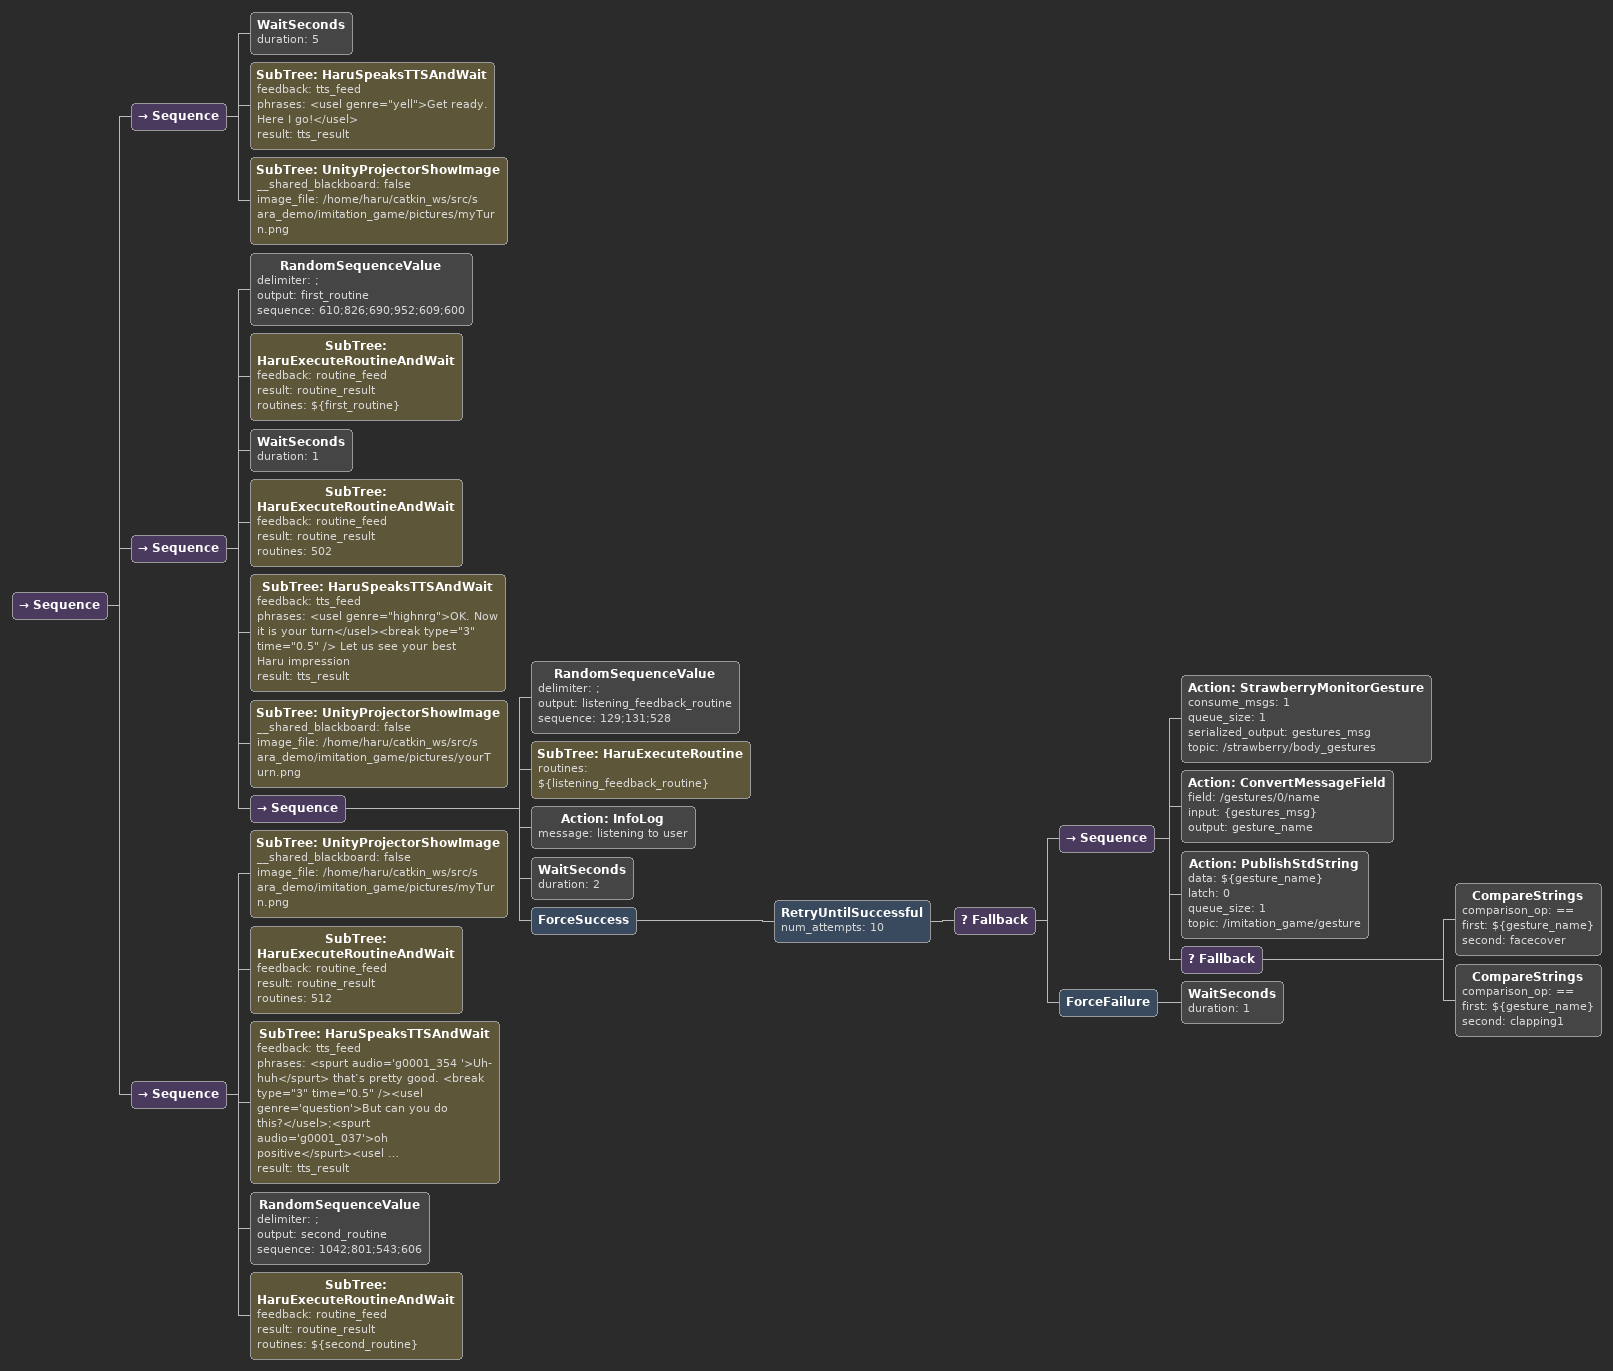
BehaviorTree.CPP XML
<Sequence>
    <Sequence>
        <WaitSeconds duration="5"/>
        <SubTree ID="HaruSpeaksTTSAndWait" feedback="tts_feed" phrases="&lt;usel genre=&quot;yell&quot;>Get ready. Here I go!&lt;/usel>" result="tts_result"/>
        <SubTree ID="UnityProjectorShowImage" __shared_blackboard="false" image_file="/home/haru/catkin_ws/src/sara_demo/imitation_game/pictures/myTurn.png"/>
    </Sequence>
    <Sequence>
        <RandomSequenceValue delimiter=";" output="first_routine" sequence="610;826;690;952;609;600"/>
        <SubTree ID="HaruExecuteRoutineAndWait" feedback="routine_feed" result="routine_result" routines="${first_routine}"/>
        <WaitSeconds duration="1"/>
        <SubTree ID="HaruExecuteRoutineAndWait" feedback="routine_feed" result="routine_result" routines="502"/>
        <SubTree ID="HaruSpeaksTTSAndWait" feedback="tts_feed" phrases="&lt;usel genre=&quot;highnrg&quot;>OK. Now it is your turn&lt;/usel>&lt;break type=&quot;3&quot; time=&quot;0.5&quot; /> Let us see your best Haru impression " result="tts_result"/>
        <SubTree ID="UnityProjectorShowImage" __shared_blackboard="false" image_file="/home/haru/catkin_ws/src/sara_demo/imitation_game/pictures/yourTurn.png"/>
        <Sequence>
            <RandomSequenceValue delimiter=";" output="listening_feedback_routine" sequence="129;131;528"/>
            <SubTree ID="HaruExecuteRoutine" routines="${listening_feedback_routine}"/>
            <Action ID="InfoLog" message="listening to user"/>
            <WaitSeconds duration="2"/>
            <ForceSuccess>
                <RetryUntilSuccessful num_attempts="10">
                    <Fallback>
                        <Sequence>
                            <Action ID="StrawberryMonitorGesture" consume_msgs="1" queue_size="1" serialized_output="gestures_msg" topic="/strawberry/body_gestures"/>
                            <Action ID="ConvertMessageField" field="/gestures/0/name" input="{gestures_msg}" output="gesture_name"/>
                            <Action ID="PublishStdString" data="${gesture_name}" latch="0" queue_size="1" topic="/imitation_game/gesture"/>
                            <Fallback>
                                <CompareStrings comparison_op="==" first="${gesture_name}" second="facecover"/>
                                <CompareStrings comparison_op="==" first="${gesture_name}" second="clapping1"/>
                            </Fallback>
                        </Sequence>
                        <ForceFailure>
                            <WaitSeconds duration="1"/>
                        </ForceFailure>
                    </Fallback>
                </RetryUntilSuccessful>
            </ForceSuccess>
        </Sequence>
    </Sequence>
    <Sequence>
        <SubTree ID="UnityProjectorShowImage" __shared_blackboard="false" image_file="/home/haru/catkin_ws/src/sara_demo/imitation_game/pictures/myTurn.png"/>
        <SubTree ID="HaruExecuteRoutineAndWait" feedback="routine_feed" result="routine_result" routines="512"/>
        <SubTree ID="HaruSpeaksTTSAndWait" feedback="tts_feed" phrases="&lt;spurt audio='g0001_354 '>Uh-huh&lt;/spurt> that’s pretty good. &lt;break type=&quot;3&quot; time=&quot;0.5&quot; />&lt;usel genre='question'>But can you do this?&lt;/usel>;&lt;spurt audio='g0001_037'>oh positive&lt;/spurt>&lt;usel genre=&quot;highnrg&quot;>That is not bad! &lt;break type=&quot;3&quot; time=&quot;0.5&quot; />&lt;/usel>&lt;usel genre='question'>But what if I did this instead?&lt;/usel>;&lt;usel genre=&quot;highnrg&quot;>&lt;spurt audio='g0001_002'>tut tut&lt;/spurt>Not bad, not bad. But let us see how good you really are.&lt;/usel> " result="tts_result"/>
        <RandomSequenceValue delimiter=";" output="second_routine" sequence="1042;801;543;606"/>
        <SubTree ID="HaruExecuteRoutineAndWait" feedback="routine_feed" result="routine_result" routines="${second_routine}"/>
    </Sequence>
</Sequence>
